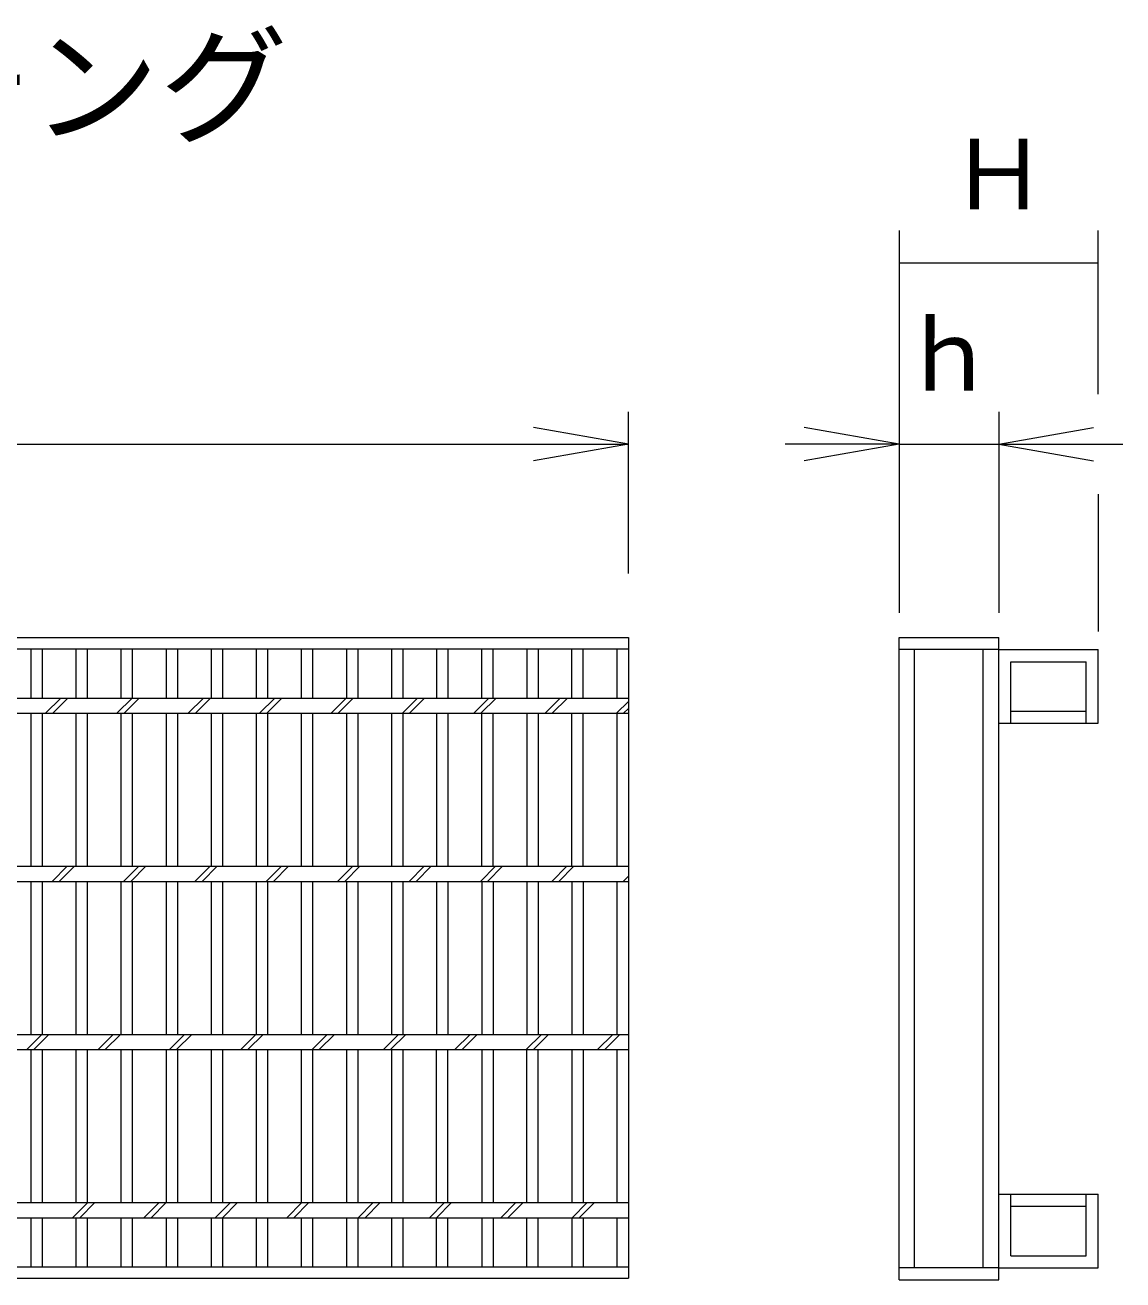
# Model space of a CAD drawing. Units: millimetres on the paper. Extents: x 26 to 677, y 48 to 350.
# Drawn here: x 83.42 to 117.6, y 123.18 to 162.25 of the extents above; entities that cross this region are included whole.
import ezdxf
from ezdxf.enums import TextEntityAlignment as Align

# ---------------------------------------------------------------- set-up
doc = ezdxf.new("R2010")
doc.units = ezdxf.units.MM
doc.layers.add('0_2', color=4, linetype='Continuous', lineweight=18)
doc.styles.add('ＭＳ ゴシック-5.0-0.0', font='')
doc.styles.get('ＭＳ ゴシック-5.0-0.0').set_extended_font_data('ＭＳ ゴシック-5.0-0.0')

msp = doc.modelspace()

# ---------------------------------------------------------------- linework, layer by layer
at = {"layer": '0_2'}
for p, q in [((110.628, 155.85), (110.628, 143.947)), ((116.832, 150.761), (116.832, 155.85)), ((110.628, 154.85), (116.832, 154.85)), ((102.202, 145.178), (102.202, 150.204)), ((113.73, 150.204), (113.73, 143.947)), ((102.202, 149.204), (99.247, 149.725)), ((110.628, 149.204), (107.674, 149.725)), ((113.73, 149.204), (116.684, 149.725)), ((54.108, 149.204), (102.202, 149.204)), ((102.202, 149.204), (99.247, 148.683)), ((110.628, 149.204), (107.083, 149.204)), ((110.628, 149.204), (107.674, 148.683)), ((110.628, 149.204), (113.73, 149.204)), ((113.73, 149.204), (117.597, 149.204)), ((113.73, 149.204), (116.684, 148.683)), ((116.832, 147.646), (116.832, 143.363)), ((54.108, 143.178), (102.202, 143.178)), ((102.202, 143.178), (102.202, 123.228)), ((110.628, 123.178), (110.628, 143.178)), ((110.628, 143.178), (113.73, 143.178)), ((113.73, 142.803), (113.73, 143.178)), ((54.108, 142.825), (102.202, 142.825)), ((83.597, 142.825), (83.597, 141.293)), ((83.95, 142.825), (83.95, 141.293)), ((85.001, 142.825), (85.001, 141.293)), ((85.354, 142.825), (85.354, 141.293)), ((86.405, 142.825), (86.405, 141.293)), ((86.758, 142.825), (86.758, 141.293)), ((87.809, 142.825), (87.809, 141.293)), ((88.162, 142.825), (88.162, 141.293)), ((89.213, 142.825), (89.213, 141.293)), ((89.566, 142.825), (89.566, 141.293)), ((90.617, 142.825), (90.617, 141.293)), ((90.97, 142.825), (90.97, 141.293)), ((92.021, 142.825), (92.021, 141.293)), ((92.374, 142.825), (92.374, 141.293)), ((93.425, 142.825), (93.425, 141.293)), ((93.778, 142.825), (93.778, 141.293)), ((94.828, 142.825), (94.828, 141.293)), ((95.182, 142.825), (95.182, 141.293)), ((96.232, 142.825), (96.232, 141.293)), ((96.586, 142.825), (96.586, 141.293)), ((97.636, 141.293), (97.636, 142.825)), ((97.99, 141.293), (97.99, 142.825)), ((99.04, 142.825), (99.04, 141.293)), ((99.394, 142.825), (99.394, 141.293)), ((100.444, 141.293), (100.444, 142.825)), ((100.798, 141.293), (100.798, 142.825)), ((101.848, 142.825), (101.848, 141.293)), ((113.73, 142.803), (110.628, 142.803)), ((111.106, 123.553), (111.106, 142.803)), ((113.252, 123.553), (113.252, 142.803)), ((113.73, 142.803), (116.832, 142.803)), ((113.73, 140.51), (113.73, 142.803)), ((116.832, 140.51), (116.832, 142.803)), ((114.105, 142.428), (116.457, 142.428)), ((114.105, 140.51), (114.105, 142.428)), ((116.457, 140.51), (116.457, 142.428)), ((54.108, 141.293), (100.798, 141.293)), ((84.531, 141.293), (84.059, 140.822)), ((84.753, 141.293), (84.282, 140.822)), ((86.752, 141.293), (86.281, 140.822)), ((86.974, 141.293), (86.503, 140.822)), ((88.974, 141.293), (88.502, 140.822)), ((89.196, 141.293), (88.725, 140.822)), ((91.195, 141.293), (90.724, 140.822)), ((91.417, 141.293), (90.946, 140.822)), ((93.417, 141.293), (92.946, 140.822)), ((93.639, 141.293), (93.168, 140.822)), ((95.638, 141.293), (95.167, 140.822)), ((95.86, 141.293), (95.389, 140.822)), ((97.86, 141.293), (97.389, 140.822)), ((98.082, 141.293), (97.611, 140.822)), ((100.081, 141.293), (99.61, 140.822)), ((100.304, 141.293), (99.832, 140.822)), ((100.798, 141.293), (102.202, 141.293)), ((102.202, 141.192), (101.832, 140.822)), ((54.108, 140.822), (100.798, 140.822)), ((83.597, 140.822), (83.597, 136.057)), ((83.95, 140.822), (83.95, 136.057)), ((85.001, 140.822), (85.001, 136.057)), ((85.354, 140.822), (85.354, 136.057)), ((86.405, 140.822), (86.405, 136.057)), ((86.758, 140.822), (86.758, 136.057)), ((87.809, 140.822), (87.809, 136.057)), ((88.162, 140.822), (88.162, 136.057)), ((89.213, 140.822), (89.213, 136.057)), ((89.566, 140.822), (89.566, 136.057)), ((90.617, 140.822), (90.617, 136.057)), ((90.97, 140.822), (90.97, 136.057)), ((92.021, 140.822), (92.021, 136.057)), ((92.374, 140.822), (92.374, 136.057)), ((93.425, 140.822), (93.425, 136.057)), ((93.778, 140.822), (93.778, 136.057)), ((94.828, 140.822), (94.828, 136.057)), ((95.182, 140.822), (95.182, 136.057)), ((96.232, 140.822), (96.232, 136.057)), ((96.586, 140.822), (96.586, 136.057)), ((97.636, 136.057), (97.636, 140.822)), ((97.99, 136.057), (97.99, 140.822)), ((99.04, 140.822), (99.04, 136.057)), ((99.394, 140.822), (99.394, 136.057)), ((100.444, 136.057), (100.444, 140.822)), ((100.798, 140.822), (102.202, 140.822)), ((100.798, 136.057), (100.798, 140.822)), ((101.848, 140.822), (101.848, 136.057)), ((102.202, 140.97), (102.054, 140.822)), ((114.105, 140.885), (116.457, 140.885)), ((113.73, 140.51), (116.832, 140.51)), ((113.73, 125.846), (113.73, 140.51)), ((54.108, 136.057), (102.202, 136.057)), ((84.736, 136.057), (84.265, 135.585)), ((84.958, 136.057), (84.487, 135.585)), ((86.958, 136.057), (86.487, 135.585)), ((87.18, 136.057), (86.709, 135.585)), ((89.179, 136.057), (88.708, 135.585)), ((89.401, 136.057), (88.93, 135.585)), ((91.401, 136.057), (90.93, 135.585)), ((91.623, 136.057), (91.152, 135.585)), ((93.622, 136.057), (93.151, 135.585)), ((93.845, 136.057), (93.373, 135.585)), ((95.844, 136.057), (95.373, 135.585)), ((96.066, 136.057), (95.595, 135.585)), ((98.065, 136.057), (97.594, 135.585)), ((98.288, 136.057), (97.816, 135.585)), ((100.287, 136.057), (99.816, 135.585)), ((100.509, 136.057), (100.038, 135.585)), ((54.108, 135.585), (102.202, 135.585)), ((83.597, 135.585), (83.597, 130.821)), ((83.95, 135.585), (83.95, 130.821)), ((85.001, 135.585), (85.001, 130.821)), ((85.354, 135.585), (85.354, 130.821)), ((86.405, 135.585), (86.405, 130.821)), ((86.758, 135.585), (86.758, 130.821)), ((87.809, 135.585), (87.809, 130.821)), ((88.162, 135.585), (88.162, 130.821)), ((89.213, 135.585), (89.213, 130.821)), ((89.566, 135.585), (89.566, 130.821)), ((90.617, 135.585), (90.617, 130.821)), ((90.97, 135.585), (90.97, 130.821)), ((92.021, 135.585), (92.021, 130.821)), ((92.374, 135.585), (92.374, 130.821)), ((93.425, 135.585), (93.425, 130.821)), ((93.778, 135.585), (93.778, 130.821)), ((94.828, 135.585), (94.828, 130.821)), ((95.182, 135.585), (95.182, 130.821)), ((96.232, 135.585), (96.232, 130.821)), ((96.586, 135.585), (96.586, 130.821)), ((97.636, 135.585), (97.636, 130.821)), ((97.99, 135.585), (97.99, 130.821)), ((99.04, 135.585), (99.04, 130.821)), ((99.04, 135.585), (99.04, 130.821)), ((99.394, 135.585), (99.394, 130.821)), ((100.444, 135.585), (100.444, 130.821)), ((100.798, 135.585), (100.798, 130.821)), ((101.848, 135.585), (101.848, 130.821)), ((102.202, 135.75), (102.037, 135.585)), ((54.108, 130.821), (102.202, 130.821)), ((83.943, 130.821), (83.472, 130.349)), ((84.165, 130.821), (83.694, 130.349)), ((86.165, 130.821), (85.693, 130.349)), ((86.387, 130.821), (85.916, 130.349)), ((88.386, 130.821), (87.915, 130.349)), ((88.608, 130.821), (88.137, 130.349)), ((90.608, 130.821), (90.136, 130.349)), ((90.83, 130.821), (90.359, 130.349)), ((92.829, 130.821), (92.358, 130.349)), ((93.051, 130.821), (92.58, 130.349)), ((95.051, 130.821), (94.58, 130.349)), ((95.273, 130.821), (94.802, 130.349)), ((97.272, 130.821), (96.801, 130.349)), ((97.494, 130.821), (97.023, 130.349)), ((99.494, 130.821), (99.023, 130.349)), ((99.716, 130.821), (99.245, 130.349)), ((101.715, 130.821), (101.244, 130.349)), ((101.938, 130.821), (101.466, 130.349)), ((54.108, 130.349), (102.202, 130.349)), ((83.597, 130.349), (83.597, 125.584)), ((83.95, 130.349), (83.95, 125.584)), ((85.001, 130.349), (85.001, 125.584)), ((85.354, 130.349), (85.354, 125.584)), ((86.405, 130.349), (86.405, 125.584)), ((86.758, 130.349), (86.758, 125.584)), ((87.809, 130.349), (87.809, 125.584)), ((88.162, 130.349), (88.162, 125.584)), ((89.213, 130.349), (89.213, 125.584)), ((89.566, 130.349), (89.566, 125.584)), ((90.617, 130.349), (90.617, 125.584)), ((90.97, 130.349), (90.97, 125.584)), ((92.021, 130.349), (92.021, 125.584)), ((92.374, 130.349), (92.374, 125.584)), ((93.425, 130.349), (93.425, 125.584)), ((93.778, 130.349), (93.778, 125.584)), ((94.828, 130.349), (94.828, 125.584)), ((95.182, 130.349), (95.182, 125.584)), ((96.232, 125.584), (96.232, 130.349)), ((96.586, 125.584), (96.586, 130.349)), ((97.636, 130.349), (97.636, 125.584)), ((97.99, 130.349), (97.99, 125.584)), ((99.04, 125.584), (99.04, 130.349)), ((99.394, 125.584), (99.394, 130.349)), ((100.444, 130.349), (100.444, 125.584)), ((100.798, 130.349), (100.798, 125.584)), ((101.848, 130.349), (101.848, 125.584)), ((113.73, 125.846), (116.832, 125.846)), ((113.73, 123.553), (113.73, 125.846)), ((114.105, 123.928), (114.105, 125.846)), ((116.457, 123.928), (116.457, 125.846)), ((116.832, 123.553), (116.832, 125.846)), ((54.108, 125.584), (102.202, 125.584)), ((85.371, 125.584), (84.9, 125.113)), ((85.594, 125.584), (85.122, 125.113)), ((87.593, 125.584), (87.122, 125.113)), ((87.815, 125.584), (87.344, 125.113)), ((89.815, 125.584), (89.343, 125.113)), ((90.037, 125.584), (89.565, 125.113)), ((92.036, 125.584), (91.565, 125.113)), ((92.258, 125.584), (91.787, 125.113)), ((94.258, 125.584), (93.786, 125.113)), ((94.48, 125.584), (94.009, 125.113)), ((96.479, 125.584), (96.008, 125.113)), ((96.701, 125.584), (96.23, 125.113)), ((98.701, 125.584), (98.229, 125.113)), ((98.923, 125.584), (98.452, 125.113)), ((100.922, 125.584), (100.451, 125.113)), ((101.144, 125.584), (100.673, 125.113)), ((114.105, 125.471), (116.457, 125.471)), ((54.108, 125.113), (102.202, 125.113)), ((83.597, 125.113), (83.597, 123.581)), ((83.95, 125.113), (83.95, 123.581)), ((85.001, 125.113), (85.001, 123.581)), ((85.354, 125.113), (85.354, 123.581)), ((86.405, 125.113), (86.405, 123.581)), ((86.758, 125.113), (86.758, 123.581)), ((87.809, 125.113), (87.809, 123.581)), ((88.162, 125.113), (88.162, 123.581)), ((89.213, 125.113), (89.213, 123.581)), ((89.566, 125.113), (89.566, 123.581)), ((90.617, 125.113), (90.617, 123.581)), ((90.97, 125.113), (90.97, 123.581)), ((92.021, 125.113), (92.021, 123.581)), ((92.374, 125.113), (92.374, 123.581)), ((93.425, 125.113), (93.425, 123.581)), ((93.778, 125.113), (93.778, 123.581)), ((94.828, 125.113), (94.828, 123.581)), ((95.182, 125.113), (95.182, 123.581)), ((96.232, 123.581), (96.232, 125.113)), ((96.586, 123.581), (96.586, 125.113)), ((97.636, 125.113), (97.636, 123.581)), ((97.99, 125.113), (97.99, 123.581)), ((99.04, 123.581), (99.04, 125.113)), ((99.394, 123.581), (99.394, 125.113)), ((100.444, 125.113), (100.444, 123.581)), ((100.798, 125.113), (100.798, 123.581)), ((101.848, 125.113), (101.848, 123.581)), ((114.105, 123.928), (116.457, 123.928)), ((54.108, 123.581), (102.202, 123.581)), ((113.73, 123.553), (110.628, 123.553)), ((113.73, 123.178), (113.73, 123.553)), ((113.73, 123.553), (116.832, 123.553)), ((54.108, 123.228), (102.202, 123.228)), ((110.628, 123.178), (113.73, 123.178))]:
    msp.add_line(p, q, dxfattribs=at)

# ---------------------------------------------------------------- texts
at = {"layer": '0_2', "color": 7, "style": 'ＭＳ ゴシック-5.0-0.0'}
for s, height, p in [('□ 嵩上げグレーチング', 2.933, (49.602, 158.006)), ('Ｈ', 2.199, (112.23, 155.85)), ('ｈ', 2.199, (110.679, 150.204))]:
    msp.add_text(s, height=height, dxfattribs=at).set_placement(p, align=Align.BOTTOM_LEFT)

doc.saveas('drawing.dxf')
